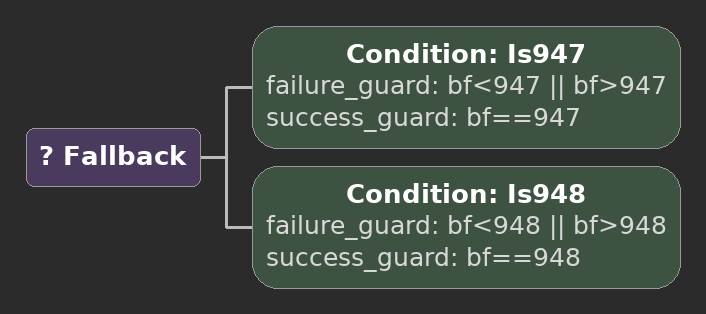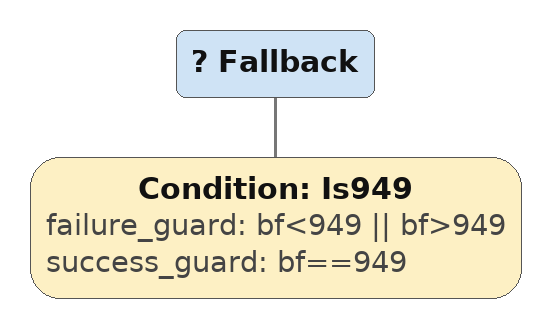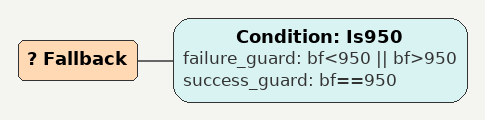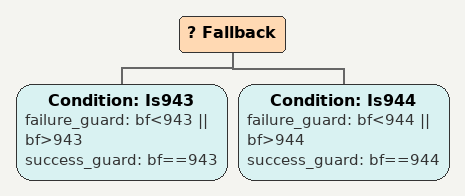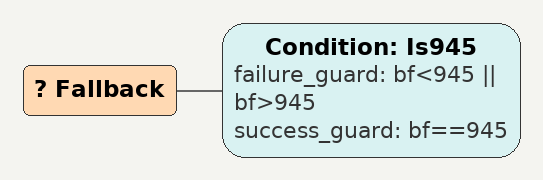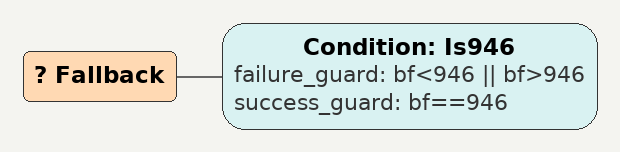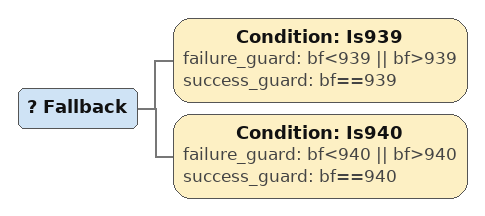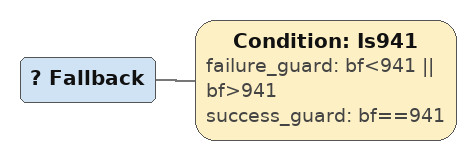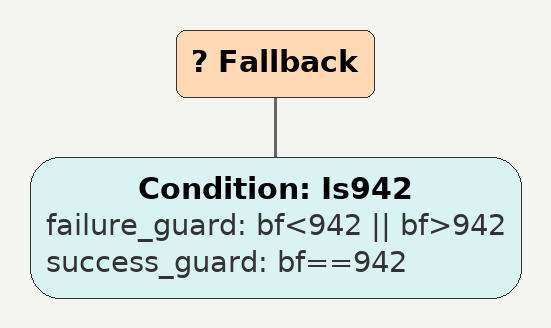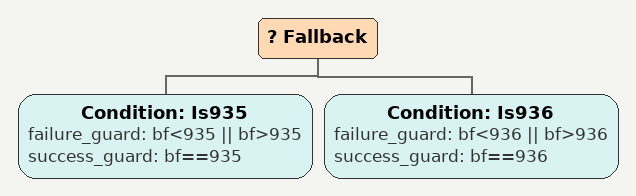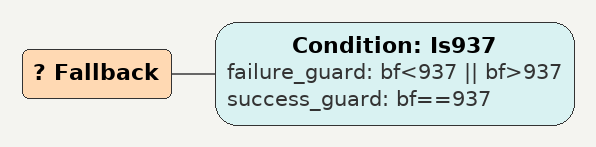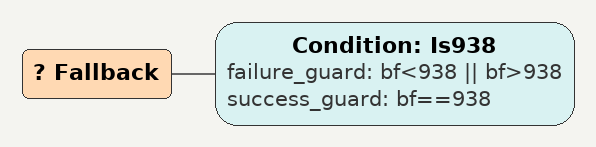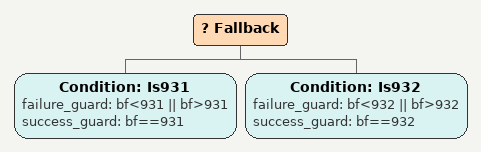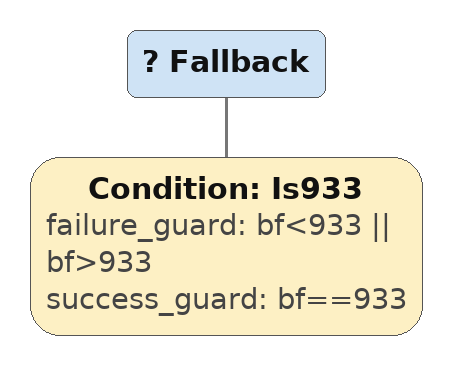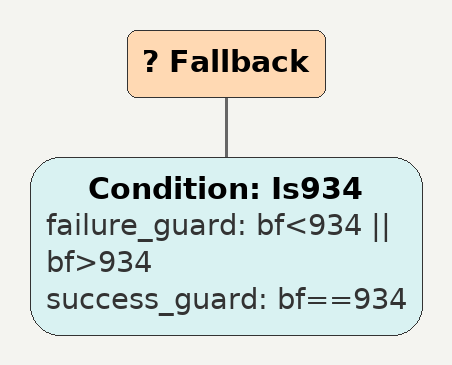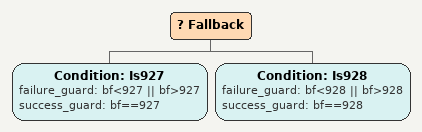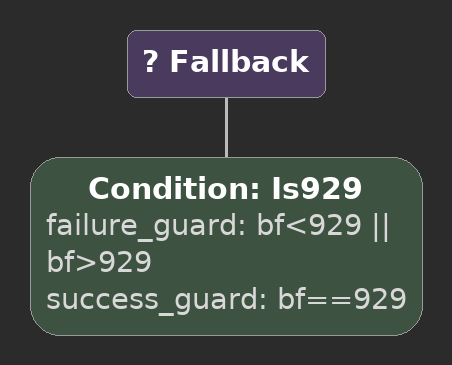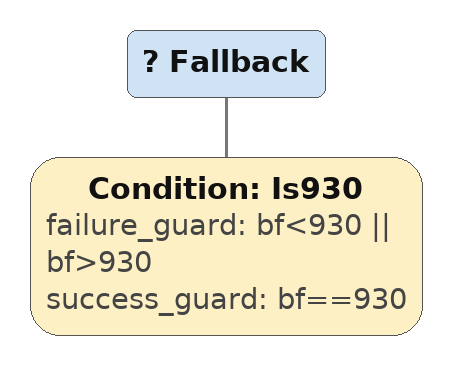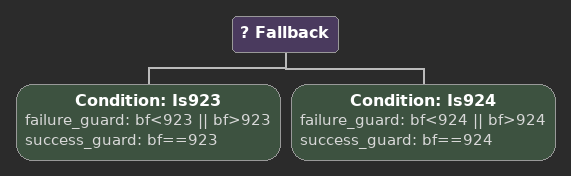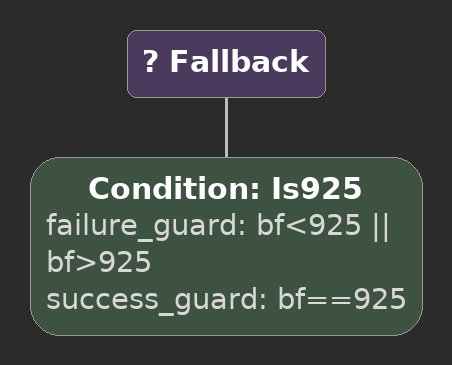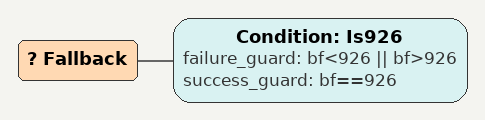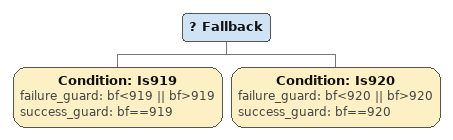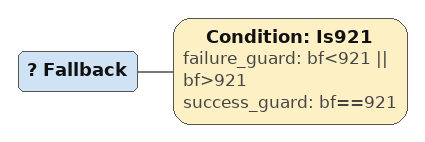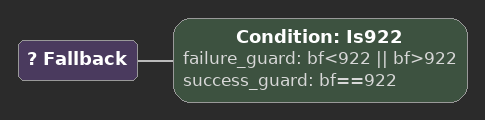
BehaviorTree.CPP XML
<Fallback>
    <Condition ID="Is947" failure_guard="bf&lt;947 || bf>947" success_guard="bf==947"/>
    <Condition ID="Is948" failure_guard="bf&lt;948 || bf>948" success_guard="bf==948"/>
        sequence946
        sequence
        children {
        } end_children
    } end_composite
</Fallback>

<Fallback>
    <Condition ID="Is949" failure_guard="bf&lt;949 || bf>949" success_guard="bf==949"/>
        sequence946
        sequence
        children {
        } end_children
    } end_composite
</Fallback>

<Fallback>
    <Condition ID="Is950" failure_guard="bf&lt;950 || bf>950" success_guard="bf==950"/>
        sequence946
        sequence
        children {
        } end_children
    } end_composite
</Fallback>

<Fallback>
    <Condition ID="Is943" failure_guard="bf&lt;943 || bf>943" success_guard="bf==943"/>
    <Condition ID="Is944" failure_guard="bf&lt;944 || bf>944" success_guard="bf==944"/>
        sequence942
        sequence
        children {
        } end_children
    } end_composite
</Fallback>

<Fallback>
    <Condition ID="Is945" failure_guard="bf&lt;945 || bf>945" success_guard="bf==945"/>
        sequence942
        sequence
        children {
        } end_children
    } end_composite
</Fallback>

<Fallback>
    <Condition ID="Is946" failure_guard="bf&lt;946 || bf>946" success_guard="bf==946"/>
        sequence942
        sequence
        children {
        } end_children
    } end_composite
</Fallback>

<Fallback>
    <Condition ID="Is939" failure_guard="bf&lt;939 || bf>939" success_guard="bf==939"/>
    <Condition ID="Is940" failure_guard="bf&lt;940 || bf>940" success_guard="bf==940"/>
        sequence938
        sequence
        children {
        } end_children
    } end_composite
</Fallback>

<Fallback>
    <Condition ID="Is941" failure_guard="bf&lt;941 || bf>941" success_guard="bf==941"/>
        sequence938
        sequence
        children {
        } end_children
    } end_composite
</Fallback>

<Fallback>
    <Condition ID="Is942" failure_guard="bf&lt;942 || bf>942" success_guard="bf==942"/>
        sequence938
        sequence
        children {
        } end_children
    } end_composite
</Fallback>

<Fallback>
    <Condition ID="Is935" failure_guard="bf&lt;935 || bf>935" success_guard="bf==935"/>
    <Condition ID="Is936" failure_guard="bf&lt;936 || bf>936" success_guard="bf==936"/>
        sequence934
        sequence
        children {
        } end_children
    } end_composite
</Fallback>

<Fallback>
    <Condition ID="Is937" failure_guard="bf&lt;937 || bf>937" success_guard="bf==937"/>
        sequence934
        sequence
        children {
        } end_children
    } end_composite
</Fallback>

<Fallback>
    <Condition ID="Is938" failure_guard="bf&lt;938 || bf>938" success_guard="bf==938"/>
        sequence934
        sequence
        children {
        } end_children
    } end_composite
</Fallback>

<Fallback>
    <Condition ID="Is931" failure_guard="bf&lt;931 || bf>931" success_guard="bf==931"/>
    <Condition ID="Is932" failure_guard="bf&lt;932 || bf>932" success_guard="bf==932"/>
        sequence930
        sequence
        children {
        } end_children
    } end_composite
</Fallback>

<Fallback>
    <Condition ID="Is933" failure_guard="bf&lt;933 || bf>933" success_guard="bf==933"/>
        sequence930
        sequence
        children {
        } end_children
    } end_composite
</Fallback>

<Fallback>
    <Condition ID="Is934" failure_guard="bf&lt;934 || bf>934" success_guard="bf==934"/>
        sequence930
        sequence
        children {
        } end_children
    } end_composite
</Fallback>

<Fallback>
    <Condition ID="Is927" failure_guard="bf&lt;927 || bf>927" success_guard="bf==927"/>
    <Condition ID="Is928" failure_guard="bf&lt;928 || bf>928" success_guard="bf==928"/>
        sequence926
        sequence
        children {
        } end_children
    } end_composite
</Fallback>

<Fallback>
    <Condition ID="Is929" failure_guard="bf&lt;929 || bf>929" success_guard="bf==929"/>
        sequence926
        sequence
        children {
        } end_children
    } end_composite
</Fallback>

<Fallback>
    <Condition ID="Is930" failure_guard="bf&lt;930 || bf>930" success_guard="bf==930"/>
        sequence926
        sequence
        children {
        } end_children
    } end_composite
</Fallback>

<Fallback>
    <Condition ID="Is923" failure_guard="bf&lt;923 || bf>923" success_guard="bf==923"/>
    <Condition ID="Is924" failure_guard="bf&lt;924 || bf>924" success_guard="bf==924"/>
        sequence922
        sequence
        children {
        } end_children
    } end_composite
</Fallback>

<Fallback>
    <Condition ID="Is925" failure_guard="bf&lt;925 || bf>925" success_guard="bf==925"/>
        sequence922
        sequence
        children {
        } end_children
    } end_composite
</Fallback>

<Fallback>
    <Condition ID="Is926" failure_guard="bf&lt;926 || bf>926" success_guard="bf==926"/>
        sequence922
        sequence
        children {
        } end_children
    } end_composite
</Fallback>

<Fallback>
    <Condition ID="Is919" failure_guard="bf&lt;919 || bf>919" success_guard="bf==919"/>
    <Condition ID="Is920" failure_guard="bf&lt;920 || bf>920" success_guard="bf==920"/>
        sequence918
        sequence
        children {
        } end_children
    } end_composite
</Fallback>

<Fallback>
    <Condition ID="Is921" failure_guard="bf&lt;921 || bf>921" success_guard="bf==921"/>
        sequence918
        sequence
        children {
        } end_children
    } end_composite
</Fallback>

<Fallback>
    <Condition ID="Is922" failure_guard="bf&lt;922 || bf>922" success_guard="bf==922"/>
        sequence918
        sequence
        children {
        } end_children
    } end_composite
</Fallback>
